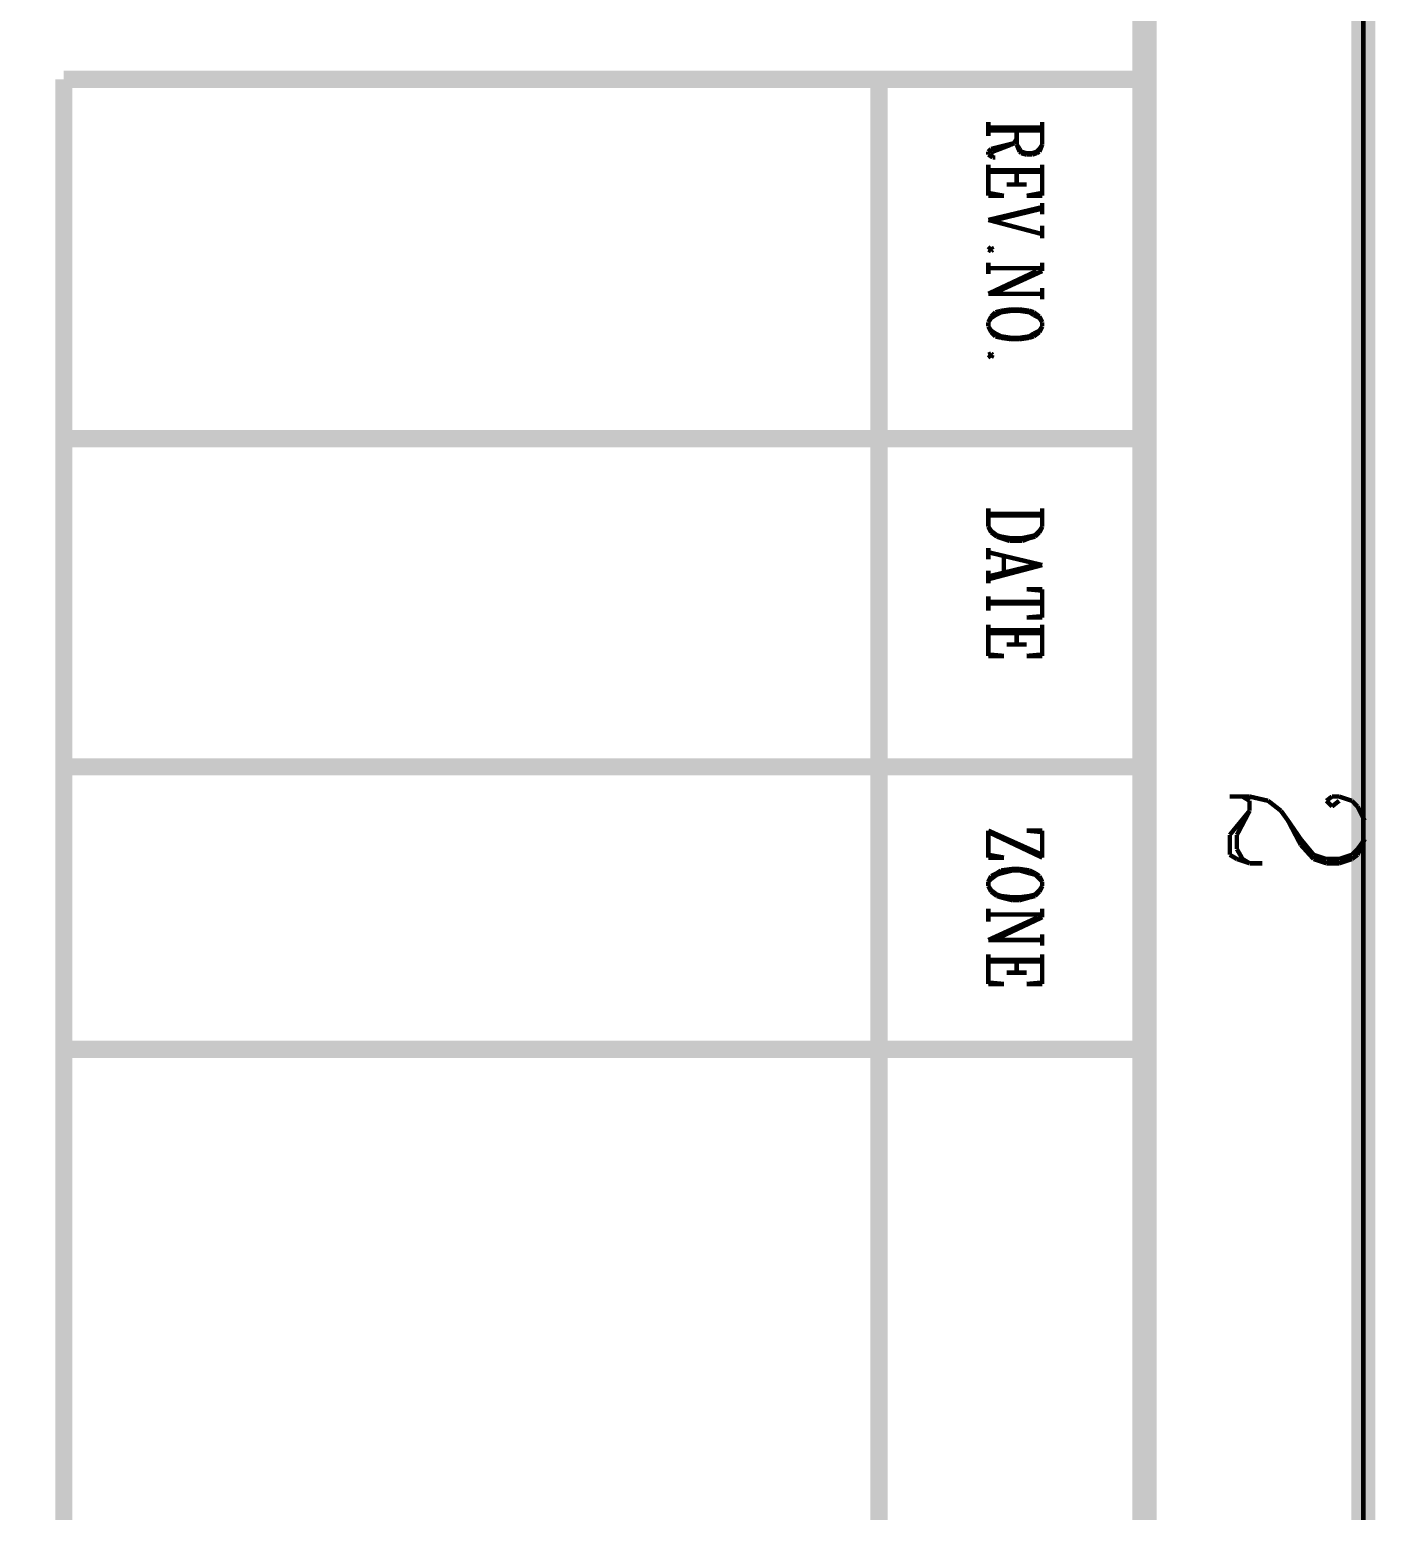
# Model space of a CAD drawing. Extents: x 0.1 to 11.6, y 0.3 to 16.3.
# Drawn here: x 10 to 11.579, y 2.489 to 4.228 of the extents above; entities that cross this region are included whole.
import ezdxf

# ---------------------------------------------------------------- set-up
doc = ezdxf.new("R2010")
doc.units = 0
doc.layers.get('0').update_dxf_attribs({"linetype": 'CONTINUOUS'})

msp = doc.modelspace()

# ---------------------------------------------------------------- linework, layer by layer
at = {"color": 0, "const_width": 0.005208}
msp.add_lwpolyline([(0.126682, 16.24), (11.565, 16.24), (11.565, 0.29834), (0.126682, 0.29834), (0.126682, 16.24)], close=True, dxfattribs=at)
at = {"color": 0}
for points, const_width in [([(11.565, 16.24), (11.565, 0.29834)], 0.028333), ([(11.3083, 16.04), (11.3083, 0.504992)], 0.028333), ([(11.3083, 4.16997), (10.04, 4.16997)], 0.02), ([(10.04, 0.506674), (10.04, 4.16997)], 0.02), ([(10.9967, 0.504992), (10.9967, 4.16997)], 0.02), ([(11.125, 4.12001), (11.125, 4.10335)], 0.005208), ([(11.1883, 4.12001), (11.1883, 4.09332)], 0.005208), ([(11.1883, 4.11333), (11.125, 4.11333)], 0.005208), ([(11.1883, 4.11003), (11.125, 4.11003)], 0.005208), ([(11.1583, 4.09332), (11.1583, 4.11003)], 0.005208), ([(11.1283, 4.08832), (11.125, 4.08501)], 0.005208), ([(11.125, 4.08501), (11.125, 4.08165)], 0.005208), ([(11.1483, 4.09332), (11.1283, 4.08832)], 0.005208), ([(11.13, 4.08501), (11.1283, 4.08333)], 0.005208), ([(11.1517, 4.09332), (11.13, 4.08501)], 0.005208), ([(11.155, 4.095), (11.1483, 4.09332)], 0.005208), ([(11.155, 4.095), (11.1517, 4.09332)], 0.005208), ([(11.1583, 4.09999), (11.155, 4.095)], 0.005208), ([(11.1617, 4.08501), (11.1583, 4.09332)], 0.005208), ([(11.1617, 4.08832), (11.1583, 4.09332)], 0.005208), ([(11.1634, 4.08501), (11.1617, 4.08832)], 0.005208), ([(11.1634, 4.08333), (11.1617, 4.08501)], 0.005208), ([(11.17, 4.08333), (11.1634, 4.08501)], 0.005208), ([(11.1816, 4.08501), (11.1767, 4.08333)], 0.005208), ([(11.185, 4.08832), (11.1816, 4.08501)], 0.005208), ([(11.185, 4.08501), (11.1816, 4.08333)], 0.005208), ([(11.1883, 4.09332), (11.185, 4.08501)], 0.005208), ([(11.1883, 4.09332), (11.185, 4.08832)], 0.005208), ([(11.125, 4.08165), (11.13, 4.07835)], 0.005208), ([(11.125, 4.06999), (11.125, 4.03331)], 0.005208), ([(11.1283, 4.08333), (11.1283, 4.08165)], 0.005208), ([(11.1283, 4.08165), (11.13, 4.07835)], 0.005208), ([(11.13, 4.07835), (11.1334, 4.07835)], 0.005208), ([(11.17, 4.08165), (11.1634, 4.08333)], 0.005208), ([(11.1767, 4.08333), (11.17, 4.08333)], 0.005208), ([(11.1767, 4.08165), (11.17, 4.08165)], 0.005208), ([(11.1816, 4.08333), (11.1767, 4.08165)], 0.005208), ([(11.1883, 4.06999), (11.1883, 4.03331)], 0.005208), ([(11.1883, 4.06332), (11.125, 4.06332)], 0.005208), ([(11.1883, 4.06168), (11.125, 4.06168)], 0.005208), ([(11.1583, 4.06168), (11.1583, 4.04665)], 0.005208), ([(11.1433, 4.03331), (11.125, 4.03668)], 0.005208), ([(11.125, 4.03331), (11.1433, 4.03331)], 0.005208), ([(11.17, 4.04665), (11.1467, 4.04665)], 0.005208), ([(11.17, 4.03331), (11.1883, 4.03668)], 0.005208), ([(11.1883, 4.03331), (11.17, 4.03331)], 0.005208), ([(11.1883, 4.02001), (11.125, 4.00499)], 0.005208), ([(11.1883, 4.01833), (11.1334, 4.00499)], 0.005208), ([(11.1883, 4.02501), (11.1883, 4.01167)], 0.005208), ([(11.1883, 3.98833), (11.125, 4.00499)], 0.005208), ([(11.1883, 3.99832), (11.1883, 3.98335)], 0.005208), ([(11.1283, 3.97331), (11.125, 3.97)], 0.005208), ([(11.125, 3.97), (11.1283, 3.96832)], 0.005208), ([(11.13, 3.97), (11.1283, 3.97331)], 0.005208), ([(11.1283, 3.96832), (11.13, 3.97)], 0.005208), ([(11.125, 3.95503), (11.125, 3.94168)], 0.005208), ([(11.1883, 3.94835), (11.125, 3.94835)], 0.005208), ([(11.1816, 3.94499), (11.125, 3.91835)], 0.005208), ([(11.1883, 3.94499), (11.13, 3.91835)], 0.005208), ([(11.1883, 3.95503), (11.1883, 3.94499)], 0.005208), ([(11.1883, 3.91835), (11.125, 3.91835)], 0.005208), ([(11.1883, 3.92503), (11.1883, 3.91168)], 0.005208), ([(11.1334, 3.89665), (11.1283, 3.89165)], 0.005208), ([(11.1334, 3.89333), (11.1283, 3.88997)], 0.005208), ([(11.14, 3.89833), (11.1334, 3.89665)], 0.005208), ([(11.14, 3.89665), (11.1334, 3.89333)], 0.005208), ([(11.1517, 3.90001), (11.14, 3.89833)], 0.005208), ([(11.1517, 3.89833), (11.14, 3.89665)], 0.005208), ([(11.1617, 3.90001), (11.1517, 3.90001)], 0.005208), ([(11.1617, 3.89833), (11.1517, 3.89833)], 0.005208), ([(11.1733, 3.89833), (11.1617, 3.90001)], 0.005208), ([(11.1733, 3.89665), (11.1617, 3.89833)], 0.005208), ([(11.1783, 3.89665), (11.1733, 3.89833)], 0.005208), ([(11.1783, 3.89333), (11.1733, 3.89665)], 0.005208), ([(11.185, 3.89165), (11.1783, 3.89665)], 0.005208), ([(11.185, 3.88997), (11.1783, 3.89333)], 0.005208), ([(11.1283, 3.89165), (11.125, 3.88499)], 0.005208), ([(11.1283, 3.88997), (11.125, 3.88499)], 0.005208), ([(11.125, 3.88499), (11.125, 3.87999)], 0.005208), ([(11.125, 3.87999), (11.1283, 3.87332)], 0.005208), ([(11.125, 3.87999), (11.1283, 3.875)], 0.005208), ([(11.1283, 3.875), (11.1334, 3.87169)], 0.005208), ([(11.1783, 3.87169), (11.185, 3.875)], 0.005208), ([(11.1883, 3.88499), (11.185, 3.89165)], 0.005208), ([(11.1883, 3.88499), (11.185, 3.88997)], 0.005208), ([(11.185, 3.87332), (11.1883, 3.87999)], 0.005208), ([(11.185, 3.875), (11.1883, 3.87999)], 0.005208), ([(11.1883, 3.87999), (11.1883, 3.88499)], 0.005208), ([(11.1283, 3.87332), (11.1334, 3.86833)], 0.005208), ([(11.1334, 3.87169), (11.14, 3.86833)], 0.005208), ([(11.1334, 3.86833), (11.14, 3.86664)], 0.005208), ([(11.14, 3.86833), (11.1517, 3.86664)], 0.005208), ([(11.14, 3.86664), (11.1517, 3.86501)], 0.005208), ([(11.1517, 3.86664), (11.1617, 3.86664)], 0.005208), ([(11.1517, 3.86501), (11.1617, 3.86501)], 0.005208), ([(11.1617, 3.86664), (11.1733, 3.86833)], 0.005208), ([(11.1617, 3.86501), (11.1733, 3.86664)], 0.005208), ([(11.1733, 3.86833), (11.1783, 3.87169)], 0.005208), ([(11.1733, 3.86664), (11.1783, 3.86833)], 0.005208), ([(11.1783, 3.86833), (11.185, 3.87332)], 0.005208), ([(11.1283, 3.84831), (11.125, 3.84668)], 0.005208), ([(11.125, 3.84668), (11.1283, 3.84332)], 0.005208), ([(11.13, 3.84668), (11.1283, 3.84831)], 0.005208), ([(11.1283, 3.84332), (11.13, 3.84668)], 0.005208), ([(11.3083, 3.74832), (10.0467, 3.74832)], 0.02), ([(11.125, 3.64501), (11.125, 3.66667)], 0.005208), ([(11.1883, 3.66667), (11.1883, 3.64501)], 0.005208), ([(11.1883, 3.66), (11.125, 3.66)], 0.005208), ([(11.1883, 3.65831), (11.125, 3.65831)], 0.005208), ([(11.1283, 3.63835), (11.125, 3.64501)], 0.005208), ([(11.1283, 3.63997), (11.125, 3.64501)], 0.005208), ([(11.135, 3.63499), (11.1283, 3.63997)], 0.005208), ([(11.135, 3.63336), (11.1283, 3.63835)], 0.005208), ([(11.14, 3.63336), (11.135, 3.63499)], 0.005208), ([(11.14, 3.63167), (11.135, 3.63336)], 0.005208), ([(11.15, 3.63167), (11.14, 3.63336)], 0.005208), ([(11.15, 3.62831), (11.14, 3.63167)], 0.005208), ([(11.165, 3.63167), (11.15, 3.63167)], 0.005208), ([(11.1733, 3.63336), (11.165, 3.63167)], 0.005208), ([(11.1733, 3.63167), (11.165, 3.62831)], 0.005208), ([(11.18, 3.63499), (11.1733, 3.63336)], 0.005208), ([(11.18, 3.63336), (11.1733, 3.63167)], 0.005208), ([(11.185, 3.63997), (11.18, 3.63499)], 0.005208), ([(11.185, 3.63835), (11.18, 3.63336)], 0.005208), ([(11.1883, 3.64501), (11.185, 3.63835)], 0.005208), ([(11.1883, 3.64501), (11.185, 3.63997)], 0.005208), ([(11.125, 3.62001), (11.125, 3.60667)], 0.005208), ([(11.1883, 3.59999), (11.125, 3.61501)], 0.005208), ([(11.165, 3.62831), (11.15, 3.62831)], 0.005208), ([(11.1883, 3.59999), (11.125, 3.58333)], 0.005208), ([(11.18, 3.59999), (11.125, 3.58664)], 0.005208), ([(11.1433, 3.61003), (11.1433, 3.59)], 0.005208), ([(11.125, 3.59332), (11.125, 3.57835)], 0.005208), ([(11.125, 3.56332), (11.125, 3.54665)], 0.005208), ([(11.1883, 3.56999), (11.17, 3.57167)], 0.005208), ([(11.17, 3.57167), (11.1883, 3.57167)], 0.005208), ([(11.1883, 3.57167), (11.1883, 3.53836)], 0.005208), ([(11.1883, 3.55664), (11.125, 3.55664)], 0.005208), ([(11.1883, 3.55501), (11.125, 3.55501)], 0.005208), ([(11.125, 3.53), (11.125, 3.49333)], 0.005208), ([(11.17, 3.53836), (11.1883, 3.53999)], 0.005208), ([(11.1883, 3.53836), (11.17, 3.53836)], 0.005208), ([(11.1883, 3.53), (11.1883, 3.49333)], 0.005208), ([(11.1883, 3.52333), (11.125, 3.52333)], 0.005208), ([(11.1883, 3.52001), (11.125, 3.52001)], 0.005208), ([(11.1583, 3.52001), (11.1583, 3.50667)], 0.005208), ([(11.1433, 3.49333), (11.125, 3.49501)], 0.005208), ([(11.125, 3.49333), (11.1433, 3.49333)], 0.005208), ([(11.17, 3.50667), (11.1467, 3.50667)], 0.005208), ([(11.17, 3.49333), (11.1883, 3.49501)], 0.005208), ([(11.1883, 3.49333), (11.17, 3.49333)], 0.005208), ([(11.3083, 3.36333), (10.04, 3.36333)], 0.02), ([(11.4316, 3.32835), (11.4083, 3.32835)], 0.005208), ([(11.4233, 3.32835), (11.4316, 3.32335)], 0.005208), ([(11.4533, 3.32335), (11.4316, 3.32835)], 0.005208), ([(11.4316, 3.32335), (11.4316, 3.31168)], 0.005208), ([(11.4683, 3.31168), (11.4533, 3.32335)], 0.005208), ([(11.5217, 3.32335), (11.5283, 3.32835)], 0.005208), ([(11.5283, 3.31668), (11.5217, 3.32335)], 0.005208), ([(11.5283, 3.32835), (11.5367, 3.32835)], 0.005208), ([(11.5367, 3.32335), (11.5283, 3.31668)], 0.005208), ([(11.5367, 3.32835), (11.5517, 3.32335)], 0.005208), ([(11.5517, 3.32335), (11.5583, 3.31668)], 0.005208), ([(11.4316, 3.31168), (11.4083, 3.28331)], 0.005208), ([(11.4316, 3.31168), (11.4167, 3.28331)], 0.005208), ([(11.4767, 3.30003), (11.4683, 3.31168)], 0.005208), ([(11.5583, 3.31668), (11.5667, 3.30003)], 0.005208), ([(11.1883, 3.25999), (11.125, 3.28836)], 0.005208), ([(11.125, 3.28836), (11.125, 3.25667)], 0.005208), ([(11.1883, 3.25667), (11.125, 3.28668)], 0.005208), ([(11.1883, 3.28668), (11.17, 3.28836)], 0.005208), ([(11.17, 3.28836), (11.1883, 3.28836)], 0.005208), ([(11.1883, 3.28836), (11.1883, 3.25667)], 0.005208), ([(11.4916, 3.27165), (11.4767, 3.30003)], 0.005208), ([(11.4916, 3.27832), (11.4767, 3.30003)], 0.005208), ([(11.4083, 3.28331), (11.4083, 3.25999)], 0.005208), ([(11.4167, 3.28331), (11.4167, 3.26665)], 0.005208), ([(11.4167, 3.26665), (11.4233, 3.25499)], 0.005208), ([(11.5067, 3.25999), (11.4916, 3.27832)], 0.005208), ([(11.5067, 3.25499), (11.4916, 3.27165)], 0.005208), ([(11.5583, 3.26665), (11.5517, 3.25999)], 0.005208), ([(11.5667, 3.27832), (11.5583, 3.25999)], 0.005208), ([(11.5667, 3.27832), (11.5583, 3.26665)], 0.005208), ([(11.1433, 3.25667), (11.125, 3.25999)], 0.005208), ([(11.125, 3.25667), (11.1433, 3.25667)], 0.005208), ([(11.4083, 3.25999), (11.4167, 3.25499)], 0.005208), ([(11.4167, 3.25499), (11.4316, 3.25)], 0.005208), ([(11.4233, 3.25499), (11.4316, 3.25)], 0.005208), ([(11.4316, 3.25), (11.4467, 3.25)], 0.005208), ([(11.5217, 3.25499), (11.5067, 3.25999)], 0.005208), ([(11.5217, 3.25), (11.5067, 3.25499)], 0.005208), ([(11.5367, 3.25499), (11.5217, 3.25499)], 0.005208), ([(11.5367, 3.25), (11.5217, 3.25)], 0.005208), ([(11.5517, 3.25999), (11.5367, 3.25499)], 0.005208), ([(11.5517, 3.25499), (11.5367, 3.25)], 0.005208), ([(11.5583, 3.25999), (11.5517, 3.25499)], 0.005208), ([(11.1283, 3.23503), (11.125, 3.22835)], 0.005208), ([(11.1283, 3.23167), (11.125, 3.22835)], 0.005208), ([(11.135, 3.23833), (11.1283, 3.23503)], 0.005208), ([(11.135, 3.23665), (11.1283, 3.23167)], 0.005208), ([(11.14, 3.24164), (11.135, 3.23833)], 0.005208), ([(11.14, 3.23833), (11.135, 3.23665)], 0.005208), ([(11.1533, 3.24333), (11.14, 3.24164)], 0.005208), ([(11.1533, 3.24164), (11.14, 3.23833)], 0.005208), ([(11.1617, 3.24333), (11.1533, 3.24333)], 0.005208), ([(11.1617, 3.24164), (11.1533, 3.24164)], 0.005208), ([(11.1733, 3.24164), (11.1617, 3.24333)], 0.005208), ([(11.1733, 3.23833), (11.1617, 3.24164)], 0.005208), ([(11.18, 3.23833), (11.1733, 3.24164)], 0.005208), ([(11.18, 3.23665), (11.1733, 3.23833)], 0.005208), ([(11.185, 3.23503), (11.18, 3.23833)], 0.005208), ([(11.185, 3.23167), (11.18, 3.23665)], 0.005208), ([(11.1883, 3.22835), (11.185, 3.23503)], 0.005208), ([(11.1883, 3.22835), (11.185, 3.23167)], 0.005208), ([(11.125, 3.22835), (11.125, 3.22331)], 0.005208), ([(11.125, 3.22331), (11.1283, 3.21669)], 0.005208), ([(11.125, 3.22331), (11.1283, 3.21832)], 0.005208), ([(11.1283, 3.21832), (11.135, 3.21332)], 0.005208), ([(11.1283, 3.21669), (11.135, 3.21164)], 0.005208), ([(11.18, 3.21332), (11.185, 3.21832)], 0.005208), ([(11.18, 3.21164), (11.185, 3.21669)], 0.005208), ([(11.185, 3.21669), (11.1883, 3.22331)], 0.005208), ([(11.185, 3.21832), (11.1883, 3.22331)], 0.005208), ([(11.1883, 3.22331), (11.1883, 3.22835)], 0.005208), ([(11.135, 3.21332), (11.14, 3.21164)], 0.005208), ([(11.135, 3.21164), (11.14, 3.21001)], 0.005208), ([(11.14, 3.21164), (11.1533, 3.21001)], 0.005208), ([(11.14, 3.21001), (11.1533, 3.20665)], 0.005208), ([(11.1533, 3.21001), (11.1617, 3.21001)], 0.005208), ([(11.1533, 3.20665), (11.1617, 3.20665)], 0.005208), ([(11.1617, 3.21001), (11.1733, 3.21164)], 0.005208), ([(11.1617, 3.20665), (11.1733, 3.21001)], 0.005208), ([(11.1733, 3.21164), (11.18, 3.21332)], 0.005208), ([(11.1733, 3.21001), (11.18, 3.21164)], 0.005208), ([(11.125, 3.19667), (11.125, 3.18164)], 0.005208), ([(11.1883, 3.19), (11.125, 3.19)], 0.005208), ([(11.1833, 3.18668), (11.125, 3.16)], 0.005208), ([(11.1883, 3.18668), (11.1317, 3.16)], 0.005208), ([(11.1883, 3.19667), (11.1883, 3.18668)], 0.005208), ([(11.1883, 3.16667), (11.1883, 3.15332)], 0.005208), ([(11.1883, 3.16), (11.125, 3.16)], 0.005208), ([(11.125, 3.14333), (11.125, 3.10835)], 0.005208), ([(11.1883, 3.13667), (11.125, 3.13667)], 0.005208), ([(11.1883, 3.13499), (11.125, 3.13499)], 0.005208), ([(11.1583, 3.13499), (11.1583, 3.12169)], 0.005208), ([(11.1883, 3.14333), (11.1883, 3.10835)], 0.005208), ([(11.1433, 3.10835), (11.125, 3.11003)], 0.005208), ([(11.17, 3.12169), (11.1467, 3.12169)], 0.005208), ([(11.17, 3.10835), (11.1883, 3.11003)], 0.005208), ([(11.125, 3.10835), (11.1433, 3.10835)], 0.005208), ([(11.1883, 3.10835), (11.17, 3.10835)], 0.005208), ([(11.3083, 3.03168), (10.04, 3.03168)], 0.02)]:
    msp.add_lwpolyline(points, dxfattribs=dict(at, const_width=const_width))

doc.saveas('drawing.dxf')
